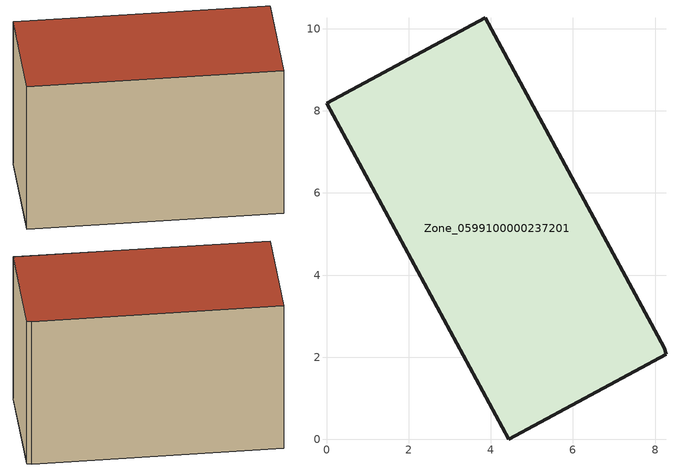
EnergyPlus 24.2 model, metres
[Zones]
Zone_0599100000237201
 floor ground (C_G): 3.87,10.27 8.22,2.23 8.27,2.07 4.43,0 0,8.18 z0
 wall outside (C_F): 8.22,2.23 3.87,10.27 0,8.18 4.43,0 8.27,2.07 8.22,2.23 z0:6.07
 roof outside (C_R): 8.27,2.07 8.22,2.23 3.87,10.27 0,8.18 4.43,0 z6.07
[BUILDING]
Pand.0599100000237201: North Axis=0; Terrain=City; Loads Convergence Tolerance Value=0.04; Temperature Convergence Tolerance Value=0.4; Solar Distribution=FullExterior; Maximum Number of Warmup Days=25; Minimum Number of Warmup Days=1
[Site:Location]
Rotterdam.The.Hague.AP_ZH_NLD Design_Conditions: Latitude=51.96; Longitude=4.45; Time Zone=1; Elevation=-4.5
[SITE:GROUNDTEMPERATURE:BUILDINGSURFACE]
18, 18, 18, 18, 18, 18, 18, 18, 18, 18, 18, 18
[MATERIAL] Thermal Absorptance=0.9; Solar Absorptance=0.7; Visible Absorptance=0.7
Name | Roughness | Thickness | Conductivity | Density | Specific Heat
G.TC.1946-1964 | MediumSmooth | 0.15 | 1 | 540 | 1210
F.TC.1946-1964 | Rough | 0.3 | 0.857143 | 1920 | 840
R.TC.1946-1964 | MediumRough | 0.2 | 0.235294 | 1500 | 1000
[CONSTRUCTION]
C_G: G.TC.1946-1964
C_F: F.TC.1946-1964
C_R: R.TC.1946-1964
[ZONE]
Zone_0599100000237201: Type=1; Multiplier=1; Ceiling Height=Autocalculate; Volume=Autocalculate; Floor Area=autocalculate; Part of Total Floor Area=Yes
[ZONEINFILTRATION:DESIGNFLOWRATE]
Infil_Zone_0599100000237201: Zone or ZoneList or Space or SpaceList=Zone_0599100000237201; Schedule=AlwaysOn; Design Flow Rate Calculation Method=Flow/Area; Flow Rate per Floor Area=0.003; Constant Term Coefficient=1; Temperature Term Coefficient=0; Velocity Term Coefficient=0; Velocity Squared Term Coefficient=0
[HVACTEMPLATE:ZONE:IDEALLOADSAIRSYSTEM]
Zone_0599100000237201: Maximum Heating Supply Air Temperature=50; Minimum Cooling Supply Air Temperature=13; Maximum Heating Supply Air Humidity Ratio=0.0156; Minimum Cooling Supply Air Humidity Ratio=0.0077; Heating Limit=NoLimit; Cooling Limit=NoLimit; Dehumidification Control Type=ConstantSensibleHeatRatio; Cooling Sensible Heat Ratio=0.7; Dehumidification Setpoint=60; Humidification Control Type=None; Humidification Setpoint=30; Outdoor Air Method=None; Outdoor Air Flow Rate per Person=0.00944; Outdoor Air Flow Rate per Zone Floor Area=0; Outdoor Air Flow Rate per Zone=0; Demand Controlled Ventilation Type=None; Outdoor Air Economizer Type=NoEconomizer; Heat Recovery Type=None; Sensible Heat Recovery Effectiveness=0.7; Latent Heat Recovery Effectiveness=0.65
[ZONECONTROL:THERMOSTAT]
ThermostatControl_Zone_0599100000237201: Zone or ZoneList=Zone_0599100000237201; Control Type Schedule=DualSetpointControlType; Control 1=Thermostat_Zone_0599100000237201; Temperature Difference Between Cutout And Setpoint=0
[THERMOSTATSETPOINT:DUALSETPOINT]
Thermostat_Zone_0599100000237201: Heating Setpoint Temperature Schedule=HeatingSetpoint_Zone_0599100000237201; Cooling Setpoint Temperature Schedule=CoolingSetpoint_Zone_0599100000237201
[SCHEDULE:COMPACT]
HeatingSetpoint_Zone_0599100000237201: Through: 12/31, For: AllDays, Until: 24:00, 21
CoolingSetpoint_Zone_0599100000237201: Through: 12/31, For: AllDays, Until: 24:00, 24
DualSetpointControlType: Through: 12/31, For: AllDays, Until: 24:00, 4
AlwaysOn: Through: 12/31, For: AllDays, Until: 24:00, 1
